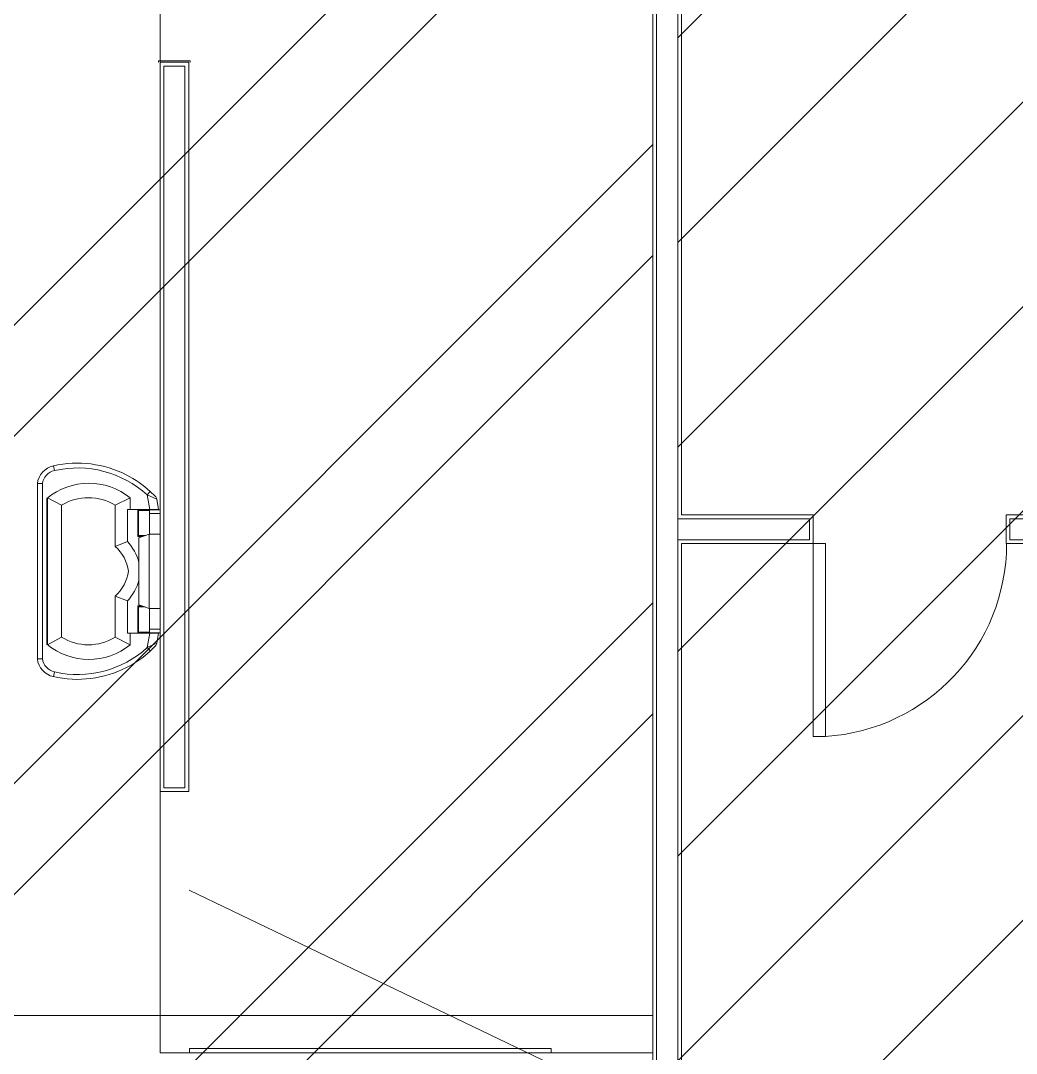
# Model space of a CAD drawing. Header units: inches. Extents: x -1442 to 61540, y -36095 to 93.
# Drawn here: x 59881.2 to 60046.4, y -22691.4 to -22520 of the extents above; entities that cross this region are included whole.
import ezdxf

# ---------------------------------------------------------------- set-up
doc = ezdxf.new("R2010")
doc.units = ezdxf.units.IN
doc.header["$MEASUREMENT"] = 0
for name, color, linetype, lineweight in [('A-DETL', 90, 'Continuous', 9), ('A-DETL-GENF', 92, 'Continuous', 9), ('A-DOOR', 31, 'Continuous', 9), ('A-FLOR', 192, 'Continuous', 9), ('A-WALL', 113, 'Continuous', 9), ('A-WALL-PATT', 111, 'Continuous', 15), ('G-ANNO-TEXT', 231, 'Continuous', 9), ('I-WALL', 2, 'Continuous', 9), ('Q-SPCQ', 91, 'Continuous', 9)]:
    doc.layers.add(name, color=color, linetype=linetype, lineweight=lineweight)

# ---------------------------------------------------------------- blocks, each defined once
blk = doc.blocks.new('Bradley-Washroom_Accessories-Mirrors-780_Custom - Bradley-Washroom_Accessories-Mirrors-780_Custom-177612-Life Safety Plan')
at = {"layer": 'Q-SPCQ', "color": 7}
for p, q in [((25324.02, -22690.55), (25384.02, -22690.55)), ((25324.02, -22690.55), (25324.02, -22691.3)), ((25384.02, -22691.3), (25384.02, -22690.55)), ((25384.02, -22691.3), (25324.02, -22691.3))]:
    blk.add_line(p, q, dxfattribs=at)
blk = doc.blocks.new('Change_Table-Flip_Down-Frost_Products_LTD_-1125 - Polyethylene-White-366105-Life Safety Plan')
at = {"layer": 'Q-SPCQ', "color": 7}
for p, q in [((25405.77, -22594.65), (25405.95, -22593.86)), ((25389.09, -22598.91), (25389.89, -22598.11)), ((25407.79, -22596.82), (25408.62, -22596.82)), ((25407.79, -22625.89), (25407.79, -22596.82)), ((25408.62, -22596.82), (25408.62, -22625.89)), ((25388.51, -22601.1), (25388.81, -22599.4)), ((25390.4, -22598.7), (25388.81, -22599.4)), ((25390.4, -22598.7), (25389.98, -22601.1)), ((25395.7, -22600.41), (25393.21, -22599.17)), ((25393.21, -22601.1), (25393.21, -22599.17)), ((25404.61, -22600.41), (25406.94, -22599.17)), ((25406.94, -22599.17), (25406.94, -22623.53)), ((25407.04, -22599.25), (25407.04, -22623.45)), ((25388.27, -22601.15), (25388.51, -22601.15)), ((25390.02, -22601.75), (25388.27, -22601.75)), ((25393.69, -22601.1), (25388.51, -22601.1)), ((25388.51, -22601.15), (25388.51, -22601.1)), ((25388.51, -22601.15), (25391.73, -22601.15)), ((25390.02, -22601.15), (25390.02, -22605.18)), ((25391.83, -22601.25), (25390.02, -22601.25)), ((25391.83, -22605.43), (25391.83, -22601.25)), ((25391.96, -22601.1), (25391.96, -22605.5)), ((25393.69, -22606.42), (25393.69, -22601.1)), ((25395.7, -22600.41), (25395.7, -22607.23)), ((25404.61, -22622.3), (25404.61, -22600.41)), ((25390.07, -22605.18), (25388.27, -22605.18)), ((25390.07, -22617.53), (25390.07, -22605.18)), ((25390.07, -22605.18), (25391.77, -22605.8)), ((25390.75, -22605.43), (25391.83, -22605.43)), ((25391.73, -22605.53), (25391.02, -22605.53)), ((25391.86, -22605.6), (25391.23, -22605.6)), ((25391.77, -22605.8), (25391.77, -22616.91)), ((25393.69, -22606.42), (25395.7, -22607.23)), ((25393.69, -22616.29), (25395.7, -22615.47)), ((25395.7, -22622.3), (25395.7, -22615.47)), ((25390.07, -22617.53), (25391.77, -22616.91)), ((25390.75, -22617.28), (25391.83, -22617.28)), ((25391.73, -22617.18), (25391.02, -22617.18)), ((25391.86, -22617.1), (25391.23, -22617.1)), ((25391.83, -22621.45), (25391.83, -22617.28)), ((25391.96, -22621.6), (25391.96, -22617.2)), ((25393.69, -22616.29), (25393.69, -22621.6)), ((25388.27, -22617.53), (25390.07, -22617.53)), ((25390.02, -22617.53), (25390.02, -22621.55)), ((25390.02, -22620.95), (25388.27, -22620.95)), ((25388.51, -22621.55), (25388.27, -22621.55)), ((25388.51, -22621.55), (25391.73, -22621.55)), ((25388.51, -22621.6), (25388.51, -22621.55)), ((25393.69, -22621.6), (25388.51, -22621.6)), ((25388.81, -22623.31), (25388.51, -22621.6)), ((25389.98, -22621.6), (25390.4, -22624.01)), ((25391.83, -22621.45), (25390.02, -22621.45)), ((25393.21, -22621.6), (25393.21, -22623.54)), ((25393.21, -22623.54), (25395.7, -22622.3)), ((25404.61, -22622.3), (25406.94, -22623.53)), ((25390.42, -22624.03), (25388.81, -22623.31)), ((25389.89, -22624.6), (25389.09, -22623.8)), ((25389.89, -22624.6), (25390.42, -22624.03)), ((25407.79, -22625.89), (25408.62, -22625.89)), ((25405.77, -22628.06), (25405.95, -22628.85))]:
    blk.add_line(p, q, dxfattribs=at)
for centre, radius, start, end in [((25401.95, -22611.33), 17.12, 77.1058, 132.4083), ((25401.98, -22611.33), 17.91, 77.1036, 117.0252), ((25405.18, -22597.23), 2.65, 8.9006, 77.1058), ((25405.21, -22597.22), 3.44, 6.6703, 77.1036), ((25401.98, -22611.33), 17.91, 117.0252, 132.4157), ((25400.07, -22607.6), 10.87, 50.1591, 129.1586), ((25395.94, -22593.4), 7.66, 217.8807, 223.7167), ((25389.63, -22599.54), 0.83, 130.6052, 170.0067), ((25400.16, -22607.61), 8.46, 58.2462, 121.7538), ((25391.73, -22601.25), 0.1, 0, 90), ((25391.73, -22605.43), 0.1, 270, 0), ((25400.01, -22612.18), 8.55, 137.6677, 164.5358), ((25391.86, -22605.5), 0.1, 270, 0), ((25400.07, -22612.18), 6.59, 131.4443, 172.8364), ((25400.07, -22610.53), 6.59, 187.1636, 228.5557), ((25400.01, -22610.53), 8.55, 195.4642, 222.3323), ((25391.73, -22617.28), 0.1, 0, 90), ((25391.86, -22617.2), 0.1, 0, 90), ((25391.73, -22621.45), 0.1, 270, 0), ((25400.16, -22615.1), 8.46, 238.2462, 301.7538), ((25389.63, -22623.17), 0.83, 189.9933, 229.3948), ((25401.95, -22611.37), 17.12, 227.5917, 282.8942), ((25400.07, -22615.1), 10.87, 230.8414, 309.8409), ((25401.98, -22611.38), 17.91, 227.5846, 242.8439), ((25405.18, -22625.48), 2.65, 282.8942, 351.0994), ((25405.21, -22625.49), 3.44, 282.8964, 353.3297), ((25401.98, -22611.38), 17.91, 242.8439, 282.8964)]:
    blk.add_arc(centre, radius, start, end, dxfattribs=at)
blk = doc.blocks.new('Locker Rooms and Restrooms_rvt-2-Life Safety Plan')
at = {"layer": 'A-FLOR', "color": 7}
for p, q in [((25655.52, -22482.37), (25655.52, -22526.93)), ((25655.52, -22647.93), (25655.52, -22691.3)), ((25655.52, -22691.3), (25660.39, -22691.3)), ((25720.39, -22691.3), (25737.27, -22691.3))]:
    blk.add_line(p, q, dxfattribs=at)
at = {"layer": 'A-WALL', "color": 7}
for p, q in [((25656.14, -22527.55), (25659.64, -22527.55)), ((25656.14, -22527.55), (25656.14, -22647.3)), ((25659.64, -22527.55), (25659.64, -22647.3)), ((25659.64, -22647.3), (25656.14, -22647.3))]:
    blk.add_line(p, q, dxfattribs=at)
at = {"layer": 'I-WALL', "color": 7}
for p, q in [((25655.27, -22526.68), (25660.52, -22526.68)), ((25655.27, -22526.68), (25655.27, -22526.93)), ((25660.52, -22526.93), (25660.52, -22526.68))]:
    blk.add_line(p, q, dxfattribs=at)
at = {"layer": 'I-WALL', "color": 250, "lineweight": 15}
for p, q in [((25656.14, -22526.93), (25655.52, -22526.93)), ((25655.52, -22526.93), (25655.52, -22647.93)), ((25659.64, -22526.93), (25656.14, -22526.93)), ((25660.27, -22526.93), (25659.64, -22526.93)), ((25660.27, -22647.93), (25660.27, -22526.93)), ((25655.52, -22647.93), (25656.14, -22647.93)), ((25656.14, -22647.93), (25659.64, -22647.93)), ((25659.64, -22647.93), (25660.27, -22647.93))]:
    blk.add_line(p, q, dxfattribs=at)
at = {"lineweight": 9, "rotation": 180}
blk.add_blockref('Change_Table-Flip_Down-Frost_Products_LTD_-1125 - Polyethylene-White-366105-Life Safety Plan', (51043.78, -45222.73), dxfattribs=at)
at = {"lineweight": 9}
blk.add_blockref('Bradley-Washroom_Accessories-Mirrors-780_Custom - Bradley-Washroom_Accessories-Mirrors-780_Custom-177612-Life Safety Plan', (336.37, 0), dxfattribs=at)
blk = doc.blocks.new('Struct_Xcel_Sports Complex_rvt-2-Life Safety Plan')
at = {"layer": 'A-FLOR', "color": 7}
blk.add_line((25522.02, -22685.08), (25737.27, -22685.08), dxfattribs=at)
blk = doc.blocks.new('Single-Flush - 32_ x 84_-489871-Life Safety Plan')
at = {"layer": 'A-DOOR'}
for p, q in [((14, 2.37), (14, 34.38)), ((16, 34.38), (14, 34.38)), ((16, 2.37), (16, 34.38)), ((16, 2.37), (14, 2.37))]:
    blk.add_line(p, q, dxfattribs=at)
blk.add_arc((16, 2.37), 32.07, 93.5759, 180, dxfattribs=at)

msp = doc.modelspace()

# ---------------------------------------------------------------- hatches: boundary and pattern name
at = {"layer": 'A-DETL-GENF'}
h = msp.add_hatch(dxfattribs=at)
h.set_pattern_fill('FP_15', color=8, style=0, pattern_type=2)
h.set_pattern_definition([(45, (34248.79, 0), (-16.970563, 16.970563), [])])
h.paths.add_polyline_path([(60211.87, -22786.55), (60228.56, -22786.55), (60228.56, -22359.55), (59990.18, -22359.55), (59990.18, -22786.55), (60209.77, -22786.55)], flags=0)
h.paths.add_polyline_path([(59990.81, -22606.16), (59990.81, -22606.16), (60012.06, -22606.16)], flags=0)
h = msp.add_hatch(dxfattribs=at)
h.set_pattern_fill('FP_8', color=8, style=0, pattern_type=2)
h.set_pattern_definition([(45, (34248.79, 0), (-38.01406, 38.01406), []), (45, (34248.79, 57.6), (-38.01406, 38.01406), [])])
h.paths.add_polyline_path([(59812.87, -22786.68), (59986.06, -22786.55), (59986.06, -22369.55), (59556.56, -22369.6), (59556.56, -22786.68), (59812.87, -22786.68)], flags=0)
at = {"layer": 'A-WALL-PATT', "lineweight": 9}
h = msp.add_hatch(dxfattribs=at)
h.set_pattern_fill('FP_4', color=256, style=0, pattern_type=2)
h.set_pattern_definition([(0, (34248.79, 0), (122.88, 30.72), [5.069, -87.091, 5.069, -87.091, -491.52]), (0, (34248.79, 0), (122.88, 30.72), [-184.32, 5.069, -179.251, 5.069, -87.091, -215.04]), (0, (34248.79, 0), (122.88, 30.72), [-460.8, 5.069, -56.371, 5.069, -148.531]), (120, (34294.87, 15.36), (-88.0443, 91.057202), [5.069, -87.091, 5.069, -87.091, -491.52]), (120, (34294.87, 15.36), (-88.0443, 91.057202), [-184.32, 5.069, -179.251, 5.069, -87.091, -215.04]), (120, (34294.87, 15.36), (-88.0443, 91.057202), [-460.8, 5.069, -56.371, 5.069, -148.531]), (240, (34310.23, 76.8), (-34.8357, -121.777202), [5.069, -87.091, 5.069, -87.091, -491.52]), (240, (34310.23, 76.8), (-34.8357, -121.777202), [-184.32, 5.069, -179.251, 5.069, -87.091, -215.04]), (240, (34310.23, 76.8), (-34.8357, -121.777202), [-460.8, 5.069, -56.371, 5.069, -148.531])])
h.paths.add_polyline_path([(59986.06, -22787.3), (59986.68, -22787.3), (59986.68, -22767.89), (59986.06, -22767.89), (59986.06, -22786.71)], flags=0)
h.paths.add_polyline_path([(59986.09, -22767.09), (59986.68, -22767.09), (59986.68, -22370.18), (59986.06, -22369.55), (59986.06, -22767.09)], flags=0)

# ---------------------------------------------------------------- linework, layer by layer
at = {"layer": 'A-DETL'}
for p, q in [((59990.18, -22359.55), (59990.18, -22786.55)), ((59986.06, -22786.68), (59986.06, -22369.55))]:
    msp.add_line(p, q, dxfattribs=at)
at = {"layer": 'A-WALL'}
for p, q in [((59986.68, -22370.18), (59986.68, -22767.09)), ((59990.18, -22370.18), (59990.18, -22602.66)), ((60012.06, -22602.66), (59990.18, -22602.66)), ((60012.06, -22606.16), (60012.06, -22602.66)), ((60045.31, -22602.66), (60045.31, -22606.16)), ((60111.18, -22602.66), (60045.31, -22602.66)), ((59990.18, -22606.16), (60012.06, -22606.16)), ((59990.18, -22606.16), (59990.18, -22787.3)), ((60045.31, -22606.16), (60107.68, -22606.16))]:
    msp.add_line(p, q, dxfattribs=at)
at = {"layer": 'G-ANNO-TEXT', "color": 145}
msp.add_line((59909.15, -22664.27), (60777.01, -23081.48), dxfattribs=at)
at = {"layer": 'I-WALL', "lineweight": 15}
for p, q in [((59986.06, -22369.55), (59986.06, -22767.09)), ((59990.81, -22602.04), (59990.81, -22369.55)), ((60012.68, -22602.04), (59990.81, -22602.04)), ((60012.68, -22606.79), (60012.68, -22602.04)), ((60111.81, -22602.04), (60044.68, -22602.04)), ((60044.68, -22602.04), (60044.68, -22606.79)), ((59990.81, -22606.79), (60012.68, -22606.79)), ((59990.81, -22786.55), (59990.81, -22606.79)), ((60044.68, -22606.79), (60107.06, -22606.79))]:
    msp.add_line(p, q, dxfattribs=at)

# ---------------------------------------------------------------- block references
at = {"color": 250, "lineweight": 5}
for name in ['Struct_Xcel_Sports Complex_rvt-2-Life Safety Plan', 'Locker Rooms and Restrooms_rvt-2-Life Safety Plan']:
    msp.add_blockref(name, (34248.79, 0), dxfattribs=at)
at = {"layer": 'A-DOOR', "rotation": 180}
msp.add_blockref('Single-Flush - 32_ x 84_-489871-Life Safety Plan', (60028.68, -22604.41), dxfattribs=at)

doc.saveas('drawing.dxf')
